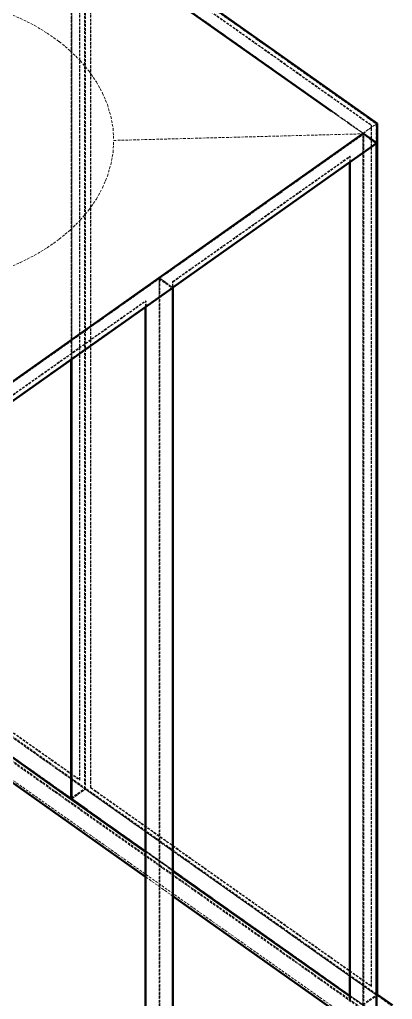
# Model space of a CAD drawing. Header units: millimetres. Extents: x 589 to 12190, y 300 to 8700.
# Drawn here: x 2889 to 3431, y 1402 to 2826 of the extents above; entities that cross this region are included whole.
import ezdxf

# ---------------------------------------------------------------- set-up
doc = ezdxf.new("R2010")
doc.units = ezdxf.units.MM
doc.linetypes.add('Hidden', pattern=[15, 5, -3, 5, -2])
for name, color, linetype, lineweight in [('Default', 7, 'Continuous', 50), ('Edges', 7, 'Hidden', 15), ('HiddenEdges', 2, 'Hidden', 15), ('HiddenSilhouettes', 2, 'Hidden', 15), ('Silhouettes', 7, 'Continuous', 50)]:
    doc.layers.add(name, color=color, linetype=linetype, lineweight=lineweight)

# ---------------------------------------------------------------- blocks, each defined once
blk = doc.blocks.new('Isometric')
at = {"layer": 'Edges'}
for points in [[(1272.8, 579.3), (1838.5, 179.3)], [(954.6, 448.5), (987.6, 447.5), (1020.4, 444.6), (1052.8, 439.8), (1084.5, 433.1), (1115.3, 424.6), (1145, 414.4), (1173.4, 402.4), (1200.3, 388.8), (1225.5, 373.7), (1248.9, 357.2), (1270.3, 339.3), (1289.5, 320.3), (1306.4, 300.2), (1320.9, 279.2), (1332.9, 257.4), (1342.4, 235), (1349.1, 212.2), (1353.2, 189), (1354.6, 165.6)], [(1776.6, 222.2), (1837.9, 178.9)], [(1838.5, 179.3), (1865.3, 198.3)], [(954.6, -117.2), (987.6, -116.3), (1020.4, -113.4), (1052.8, -108.6), (1084.5, -101.9), (1115.3, -93.4), (1145, -83.1), (1173.4, -71.2), (1200.3, -57.6), (1225.5, -42.5), (1248.9, -26), (1270.3, -8.1), (1289.5, 10.9), (1306.4, 31), (1320.9, 52), (1332.9, 73.8), (1342.4, 96.2), (1349.1, 119.1), (1353.2, 142.3), (1354.6, 165.6)], [(1468.5, -119.1), (1864.5, 160.9)], [(1863.7, -1528.8), (1863.7, 159.5)], [(1838.5, -1511), (1838.5, 141.7)], [(1813.3, -1503.6), (1813.3, 123.9)], [(1467.7, -1808.8), (1467.7, -120.5)], [(1468.5, -1809.1), (1468.5, -119.1)], [(1417.3, -1783.6), (1417.3, -156.1)], [(1273.6, -1110.4), (1273.6, -257.7)], [(1087.2, -978.6), (1271.9, -1109.2)], [(1272.8, -1110.7), (1272.8, -1071.9)], [(1273.6, -1110.4), (1416.5, -1211.4)], [(1469.4, -1248.8), (1812.5, -1491.4)], [(1469.4, -1249.7), (1812.5, -1492.3)]]:
    blk.add_lwpolyline(points, dxfattribs=at)
for points in [[(1354.6, 165.6, 0), (1837.2, 178.4, 0)], [(1839.1, 178.9, 0), (1839.3, 179.1, 0)], [(1442.5, -100.7, 0), (1468.5, -119.1, 0)], [(662.4, -689.1, 0), (1468.5, -119.1, 0)], [(1442.5, -1791, 0), (1442.5, -138.3, 0)], [(1087.2, -979.4, 0), (1416.5, -1212.3, 0)]]:
    blk.add_polyline3d(points, dxfattribs=at)
at = {"layer": 'HiddenEdges'}
for points in [[(1289.1, -1073.6), (1289.1, 595.2)], [(1299.7, -1092), (1299.7, 596.3)], [(1273.6, -1110.9), (1273.6, 579.1)], [(1273.6, -257.7), (1273.6, 577.9)], [(1309.4, -1089.2), (1309.4, 579.6)], [(-608.1, 257.2), (1895, -1512.8)], [(-634.3, 238.7), (1842.7, -1512.8)], [(-608.1, 209.8), (1895, -1560.2)], [(1854.7, -1473.6), (1854.7, 195.2)], [(1837.2, 178.4), (1838.5, 178.5)], [(1837.9, 178.9), (1838.5, 178.5)], [(1838.5, -1510.7), (1838.5, 179.3)], [(1838.5, 153.1), (1838.5, 178.5)], [(1468.5, -108.3), (1812.5, 134.9)], [(1813.3, 123.9), (1813.3, 134.3)], [(1444.2, -101.5), (1469.4, -119.3)], [(1468.5, -108.3), (1469.4, -108.9)], [(1468.5, -1746.2), (1468.5, -108.3)], [(1417.3, -156.1), (1417.3, -145.7)], [(1002.7, -882), (1298, -1090.8)], [(1012.4, -879.2), (1288.2, -1074.2)], [(976.7, -900.9), (1273.6, -1110.9)], [(1273.6, -1110.4), (1299.7, -1092)], [(1299.7, -1092), (1863.7, -1490.8)], [(1838.5, -1511.5), (1838.5, -1378.2)], [(1812.5, -1491.4), (1837.6, -1509.2)]]:
    blk.add_lwpolyline(points, dxfattribs=at)
for points in [[(1310.3, 580.2, 0), (1854.7, 195.2, 0)], [(1837.6, 179.1, 0), (1863.7, 197.5, 0)], [(1853.9, 194.6, 0), (1854.7, 195.2, 0)], [(1838.5, 178.5, 0), (1839.1, 178.9, 0)], [(1838.5, 141.7, 0), (1838.5, 177.3, 0)], [(1442.5, -138.3, 0), (1442.5, -102.7, 0)], [(662.4, -678.3, 0), (1416.5, -145.1, 0)], [(1002.7, -881.7, 0), (1299.7, -1091.7, 0)], [(1299.7, -1091.7, 0), (1865.3, -1491.7, 0)], [(1309.4, -1089.2, 0), (1310.3, -1088.6, 0)], [(1309.4, -1089.2, 0), (1853.9, -1474.2, 0)], [(1272.8, -1111.5, 0), (1273.6, -1110.9, 0)], [(1273.6, -1110.9, 0), (1839.3, -1510.9, 0)], [(1416.5, -1211.4, 0), (1469.4, -1248.8, 0)], [(1416.5, -1212.3, 0), (1469.4, -1249.7, 0)], [(1812.5, -1492.3, 0), (1838.5, -1510.7, 0)]]:
    blk.add_polyline3d(points, dxfattribs=at)
at = {"layer": 'HiddenSilhouettes'}
for points in [[(1288.2, -1074.2), (1288.2, 594.6)], [(1298, -1090.8), (1298, 597.5)], [(1271.9, -258.9), (1271.9, 578.2)], [(1273.6, 579.1), (1839.3, 179.1)], [(1310.3, -1088.6), (1310.3, 580.2)], [(-608.1, 212), (1863, -1535.4)], [(-634.3, 193.5), (1842.7, -1558)], [(1853.9, -1474.2), (1853.9, 194.6)], [(1469.4, -108.9), (1813.3, 134.3)], [(1812.5, 123.3), (1812.5, 134.9)], [(1812.5, 134.9), (1813.3, 134.3)], [(638.1, -671.5), (1442.5, -102.7)], [(1442.5, -306.3), (1442.5, -100.7)], [(1469.4, -306.3), (1469.4, -108.9)], [(1416.5, -156.7), (1416.5, -145.1)], [(1013.3, -878.6), (1289.1, -1073.6)], [(1271.9, -1109.2), (1298, -1090.8)], [(1310.3, -1088.6), (1854.7, -1473.6)], [(1416.5, -1261.8), (1469.4, -1299.2)], [(1837.6, -1509.2), (1863.7, -1490.8)]]:
    blk.add_lwpolyline(points, dxfattribs=at)
for points in [[(1299.7, 596.3, 0), (1863.7, 197.5, 0)], [(1309.4, 579.6, 0), (1853.9, 194.6, 0)], [(1272.8, -258.3, 0), (1272.8, 459.4, 0)], [(-608.1, 259.3, 0), (1865.3, -1489.7, 0)], [(1863.7, 153.1, 0), (1863.7, 197.5, 0)], [(636.4, -671.5, 0), (1838.5, 178.5, 0)], [(1444.2, -101.5, 0), (1838.5, 177.3, 0)], [(1837.6, -1509.2, 0), (1837.6, 179.1, 0)], [(1838.5, 177.3, 0), (1863.7, 159.5, 0)], [(1839.3, -1510.9, 0), (1839.3, 178.7, 0)], [(1442.5, -102.7, 0), (1467.1, -120.1, 0)], [(1444.2, -1789.8, 0), (1444.2, -101.5, 0)], [(663.3, -678.9, 0), (1417.3, -145.7, 0)], [(1416.5, -145.1, 0), (1417.3, -145.7, 0)], [(1288.2, -1074.2, 0), (1289.1, -1073.6, 0)], [(1272.8, -1110.7, 0), (1299.7, -1091.7, 0)], [(1416.5, -1213.1, 0), (1469.4, -1250.5, 0)], [(1853.9, -1474.2, 0), (1854.7, -1473.6, 0)], [(1812.5, -1493.1, 0), (1838.5, -1511.5, 0)], [(1838.5, -1510.7, 0), (1864.5, -1492.3, 0)]]:
    blk.add_polyline3d(points, dxfattribs=at)
at = {"layer": 'Silhouettes'}
for points in [[(1299.7, 598.3), (1865.3, 198.3)], [(1865.3, -1491.7), (1865.3, 198.3)], [(1442.5, -100.7), (1838.5, 179.3)], [(1469.4, -119.3), (1863.7, 159.5)], [(1864.5, -1529.1), (1864.5, 160.9)], [(636.4, -670.7), (1442.5, -100.7)], [(1467.1, -120.1), (1467.7, -120.5)], [(1469.4, -1807.6), (1469.4, -119.3)], [(1416.5, -1783), (1416.5, -156.7)], [(1087.2, -980.3), (1272.8, -1111.5)], [(1087.2, -1028.9), (1416.5, -1261.8)], [(1272.8, -1110.7), (1302.8, -1131.9)], [(1272.8, -1111.5), (1416.5, -1213.1)], [(1469.4, -1299.2), (1785.1, -1522.4)], [(1865.3, -1489.7), (1895, -1510.7)]]:
    blk.add_lwpolyline(points, dxfattribs=at)
for points in [[(1273.6, 577.9, 0), (1776.6, 222.2, 0)], [(1838.5, 179.3, 0), (1864.5, 160.9, 0)], [(1839.3, 178.7, 0), (1839.3, 179.1, 0)], [(1812.5, -1503, 0), (1812.5, 123.3, 0)], [(663.3, -689.3, 0), (1467.7, -120.5, 0)], [(1271.9, -1109.2, 0), (1271.9, -258.9, 0)], [(1272.8, -1111.5, 0), (1272.8, -258.3, 0)], [(1469.4, -1250.5, 0), (1812.5, -1493.1, 0)], [(1864.5, -1492.3, 0), (1865.3, -1491.7, 0)]]:
    blk.add_polyline3d(points, dxfattribs=at)
for points in [[(1837.6, 179.1, 0)], [(1863.7, 159.5, 0)]]:
    blk.add_polyline3d(points, close=True, dxfattribs=at)

msp = doc.modelspace()

# ---------------------------------------------------------------- block references
at = {"layer": 'Default', "xscale": 0.75, "yscale": 0.75, "zscale": 0.75}
msp.add_blockref('Isometric', (2010, 2526), dxfattribs=at)

doc.saveas('drawing.dxf')
